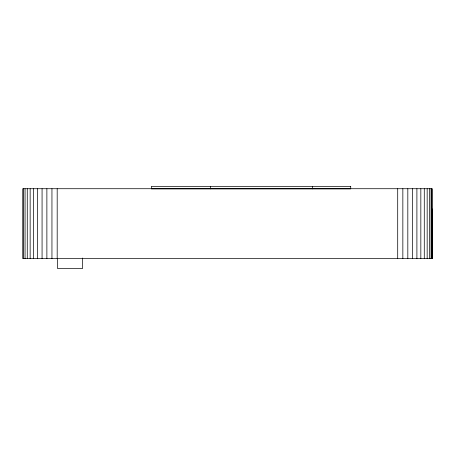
<?xml version="1.0" encoding="UTF-8"?>
<svg xmlns="http://www.w3.org/2000/svg" width="455" height="455" viewBox="0 0 455 455"><rect width="100%" height="100%" fill="white"/><g stroke="black" fill="none" stroke-linecap="round" stroke-linejoin="round"><path stroke-width="0.68" d="M432.005 188.717L432.005 258.639L432.045 188.717L22.75 188.717L22.75 258.639L432.25 258.639L432.25 209.01M431.061 188.717L431.061 258.639M429.44 188.717L429.44 258.639M427.165 188.717L427.165 258.639M424.282 188.717L424.282 258.639M420.835 188.717L420.835 258.639M416.899 188.717L416.899 258.639M412.531 188.717L412.531 258.639M407.822 188.717L407.822 258.639M402.846 188.717L402.846 258.639M397.704 188.717L397.704 258.639M312.625 186.374L312.625 188.87M210.5 186.374L210.5 188.87M82.457 258.019L82.457 268.626L57.631 268.626L57.631 258.639M57.188 188.717L57.188 258.639M51.95 188.717L51.95 258.639M46.876 188.717L46.876 258.639M42.07 188.717L42.07 258.639M37.623 188.717L37.623 258.639M33.619 188.717L33.619 258.639M30.149 188.717L30.149 258.639M27.277 188.717L27.277 258.639M25.059 188.717L25.059 258.639M23.541 188.717L23.541 258.639M350.714 186.374L151.361 186.374L151.361 188.87L350.714 188.87L350.714 186.374"/></g></svg>
